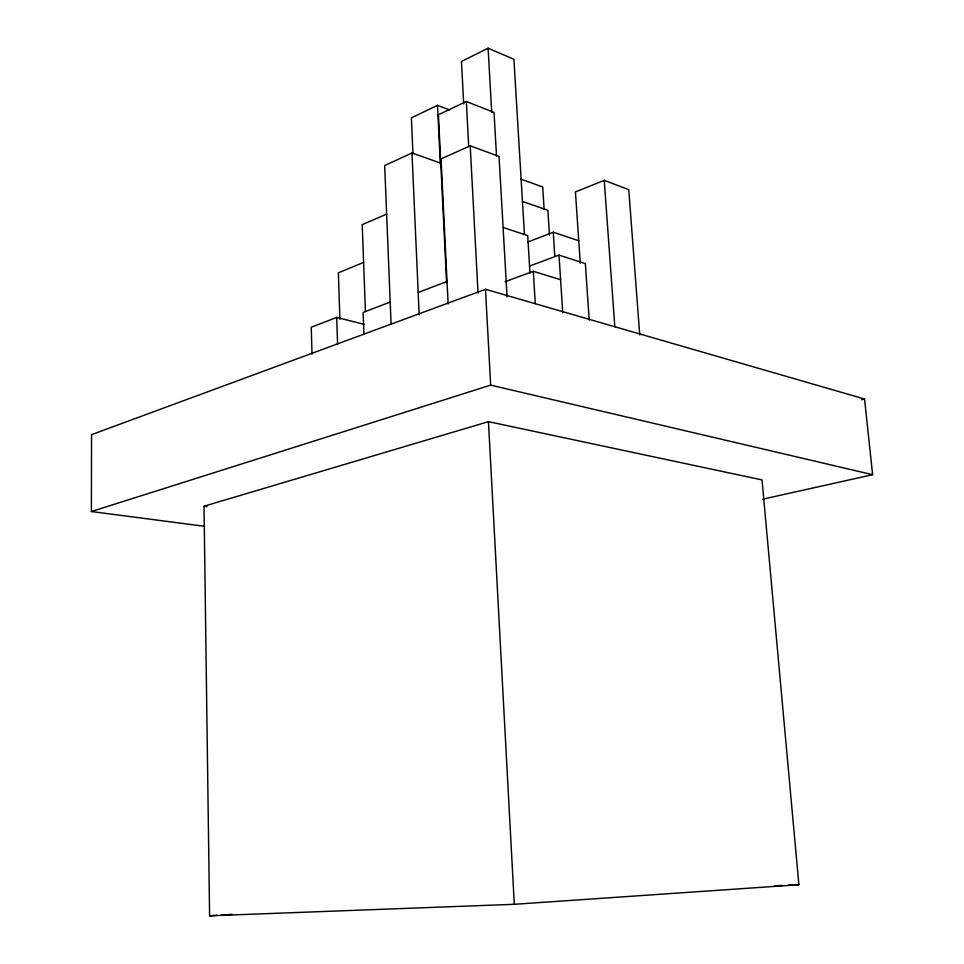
<?xml version="1.0" encoding="UTF-8"?>
<svg xmlns="http://www.w3.org/2000/svg" width="964" height="964" viewBox="0 0 964 964"><rect width="100%" height="100%" fill="white"/><g stroke="black" fill="none" stroke-linecap="round" stroke-linejoin="round"><path stroke-width="1.45" d="M204.513 526.296L91.387 511.535L91.544 434.656L485.482 289.296L864.551 399.012L872.613 474.698L762.693 499.195M524.428 234.204L513.908 59.298L488.097 48.2L461.467 61.467L463.696 103.931M449.561 109.968L437.511 105.317L411.375 117.873L412.966 153.686M496.52 156.011L494.038 112.427L466.335 101.497L438.415 114.752L446.585 282.536M440.777 163.169L411.977 152.987L384.672 165.555L391.107 324.494M507.064 296.876L499.039 156.445L470.215 145.805L441.054 158.915L448.127 303.985M386.685 214.08L362.211 224.66L365.416 311.42M363.609 262.425L338.364 272.788L339.918 319.301M639.747 334.978L628.757 189.643L604.247 180.352L575.436 191.932L580.268 263.232M527.669 242.097L553.264 232.228L578.749 240.783M364.452 324.41L336.701 317.433L311.239 327.218L312.023 354.174M390.203 302.069L363.127 312.408L363.934 334.52M418.183 292.466L447.031 281.476M529.561 266.064L559 255.099L585.341 263.606L589.209 320.108M505.1 281.717L533.309 271.306L560.59 279.717M91.387 511.535L490.676 385.13L872.613 474.698M204.019 506.221L488.447 421.654L762.018 479.915L798.879 884.735L514.282 904.304L209.598 915.8L204.019 506.221L206.995 506.642M861.635 399.771L864.551 399.012M209.598 915.8L217.093 915.318M221.6 915.029L232.095 914.354M774.899 885.735L782.394 885.422M788.383 885.169L798.879 884.735M503.389 227.588L527.706 235.578L529.983 273.21M522.464 201.44L547.889 210.285L549.48 235.252M520.825 179.087L542.708 186.98L544.13 209.489M604.247 180.352L614.827 326.856M559 255.099L562.735 312.673M553.264 232.228L554.806 256.255M533.309 271.306L535.285 303.612M488.097 48.2L491.724 112.414M485.482 289.296L490.676 385.13M488.447 421.654L514.282 904.304M470.215 145.805L478.024 292.96M466.335 101.497L468.721 146.624M437.511 105.317L440.355 163.868M411.977 152.987L419.183 314.951M336.701 317.433L337.569 343.967"/></g></svg>
